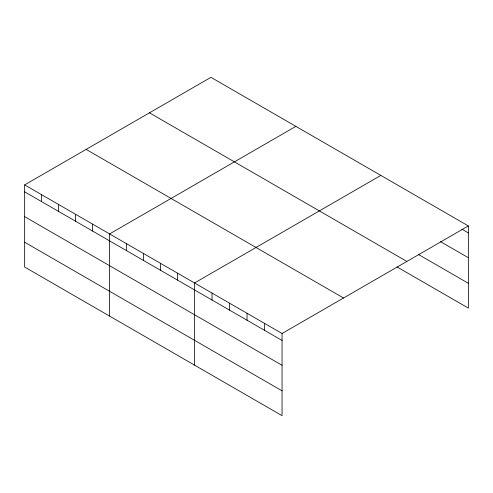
<?xml version="1.0" encoding="UTF-8"?>
<svg xmlns="http://www.w3.org/2000/svg" width="493" height="493" viewBox="0 0 493 493"><rect width="100%" height="100%" fill="white"/><g stroke="black" fill="none" stroke-linecap="round" stroke-linejoin="round"><path stroke-width="0.74" d="M282.058 365.27L282.058 333.502L24.65 184.893L24.65 267.052L282.058 415.667L282.058 365.27L24.65 216.661M24.65 184.893L210.942 77.333L468.35 225.948L468.35 308.107L397.038 266.941M295.886 126.374L109.594 233.935L109.594 316.093M380.83 175.416L194.538 282.976L194.538 365.14M282.058 333.502L468.35 225.948M461.867 229.153L468.35 232.893M440.477 241.619L468.35 257.716M418.434 254.468L468.35 283.29M149.465 112.829L406.873 261.438M86.127 149.397L343.535 298.006M24.65 191.839L282.058 340.447M24.65 242.229L282.058 390.844M264.55 323.396L264.55 330.341M247.048 313.289L247.048 320.24M229.547 303.183L229.547 310.134M212.039 293.082L212.039 300.027M177.548 273.165L177.548 280.11M160.558 263.361L160.558 270.306M143.574 253.55L143.574 260.495M126.584 243.739L126.584 250.684M92.604 224.124L92.604 231.069M75.614 214.313L75.614 221.265M58.63 204.509L58.63 211.454M41.64 194.698L41.64 201.643"/></g></svg>
